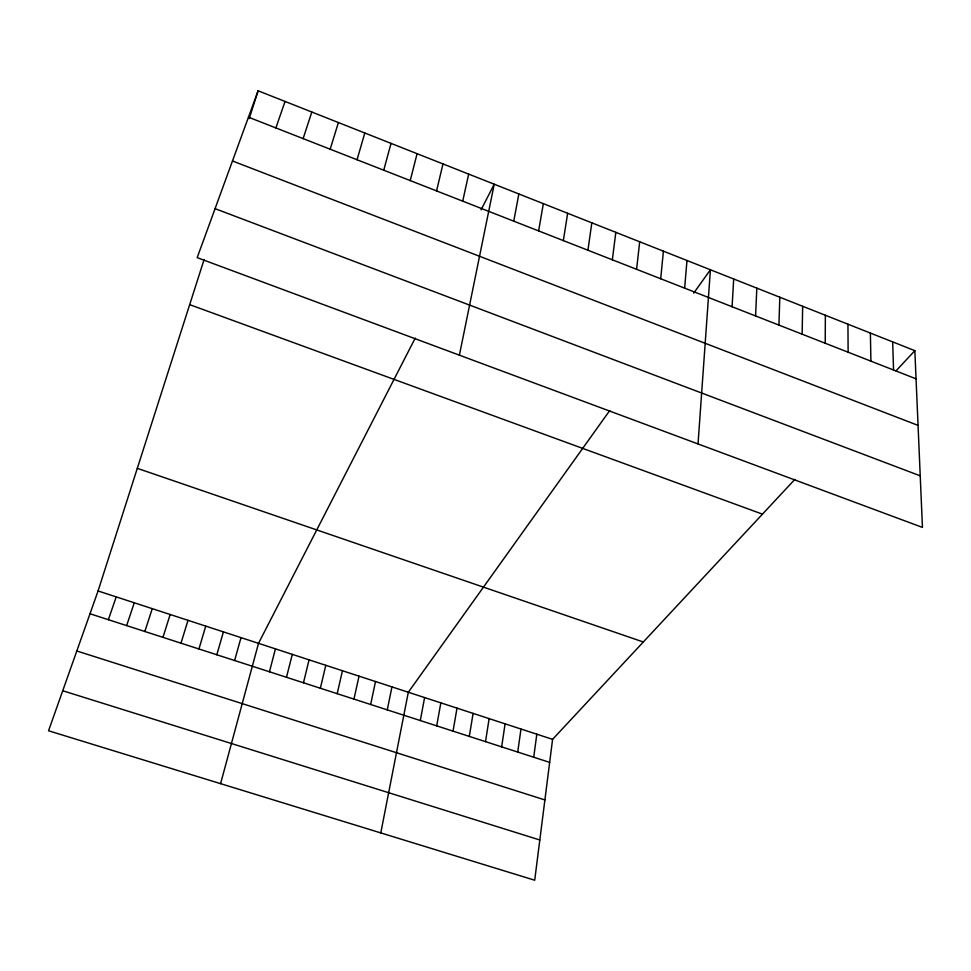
<?xml version="1.0" encoding="UTF-8"?>
<svg xmlns="http://www.w3.org/2000/svg" width="971" height="971" viewBox="0 0 971 971"><rect width="100%" height="100%" fill="white"/><g stroke="black" fill="none" stroke-linecap="round" stroke-linejoin="round"><path stroke-width="1.46" d="M825.216 343.236L825.362 315.259M802.143 334.194L802.653 306.266M778.936 325.103L779.81 297.223M755.584 315.951L756.822 288.132M732.085 306.739L733.688 278.98M698.028 443.941L710.408 269.768L693.682 293.157M684.64 288.144L686.983 260.495M660.693 278.75L663.411 251.173M636.588 269.307L639.695 241.791M794.873 479.371L552.584 739.344L534.705 880.224L48.55 730.775L98.071 590.963L204.092 259.573M612.337 259.803L615.832 232.336M533.722 757.222L536.817 734.197M587.928 250.239L591.825 222.832M517.725 752.052L520.978 729.027M501.655 746.857L505.09 723.832M563.35 240.602L567.647 213.28M485.512 741.638L489.129 718.625M469.309 736.394L473.095 713.394M538.626 230.916L543.335 203.655M453.044 731.139L457.001 708.138M436.707 725.859L440.834 702.858M513.744 221.157L518.854 193.969M420.297 720.543L424.606 697.566M380.79 832.9L408.318 692.238L609.764 410.502M459.392 355.18L494.227 184.223L481.058 209.857M387.271 709.874L391.944 686.898M370.655 704.497L375.51 681.533M462.718 201.167L468.677 174.112M353.966 699.096L359.015 676.144M337.204 693.682L342.435 670.743M436.574 190.911L442.97 163.941M320.369 688.245L325.795 665.305M303.474 682.771L309.081 659.843M286.494 677.285L292.295 654.369M410.235 180.594L417.081 153.697M269.453 671.774L275.448 648.871M220.587 783.658L258.517 643.336L415.212 338.126M383.739 170.204L391.034 143.38M234.618 660.511L241.002 637.619M216.824 654.757L223.415 631.878M357.049 159.742L364.805 133.003M198.946 648.98L205.743 626.113M180.994 643.166L187.998 620.323M330.176 149.218L338.394 122.552M162.958 637.34L170.168 614.497M249.195 118.62L258.104 90.776L914.84 350.665L922.45 527.411L197.186 257.643L258.104 90.776M144.837 631.478L152.265 608.659M303.122 138.61L311.812 112.029M126.643 625.603L134.277 602.785M275.885 127.941L285.049 101.445M108.364 619.692L116.217 596.886M895.978 370.91L914.84 350.665M62.727 690.745L539.815 839.988M76.806 650.983L544.889 799.946M90 613.757L549.659 762.381M98.071 590.963L552.584 739.344M137.312 468.338L643.312 641.989M189.685 304.639L762.466 514.145M215.077 208.656L920.229 475.839M232.482 160.98L918.056 425.395M248.467 117.188L916.054 378.836M892.677 341.889L893.551 370.024M870.38 333.065L870.914 361.151M847.938 324.193L848.132 352.218"/></g></svg>
